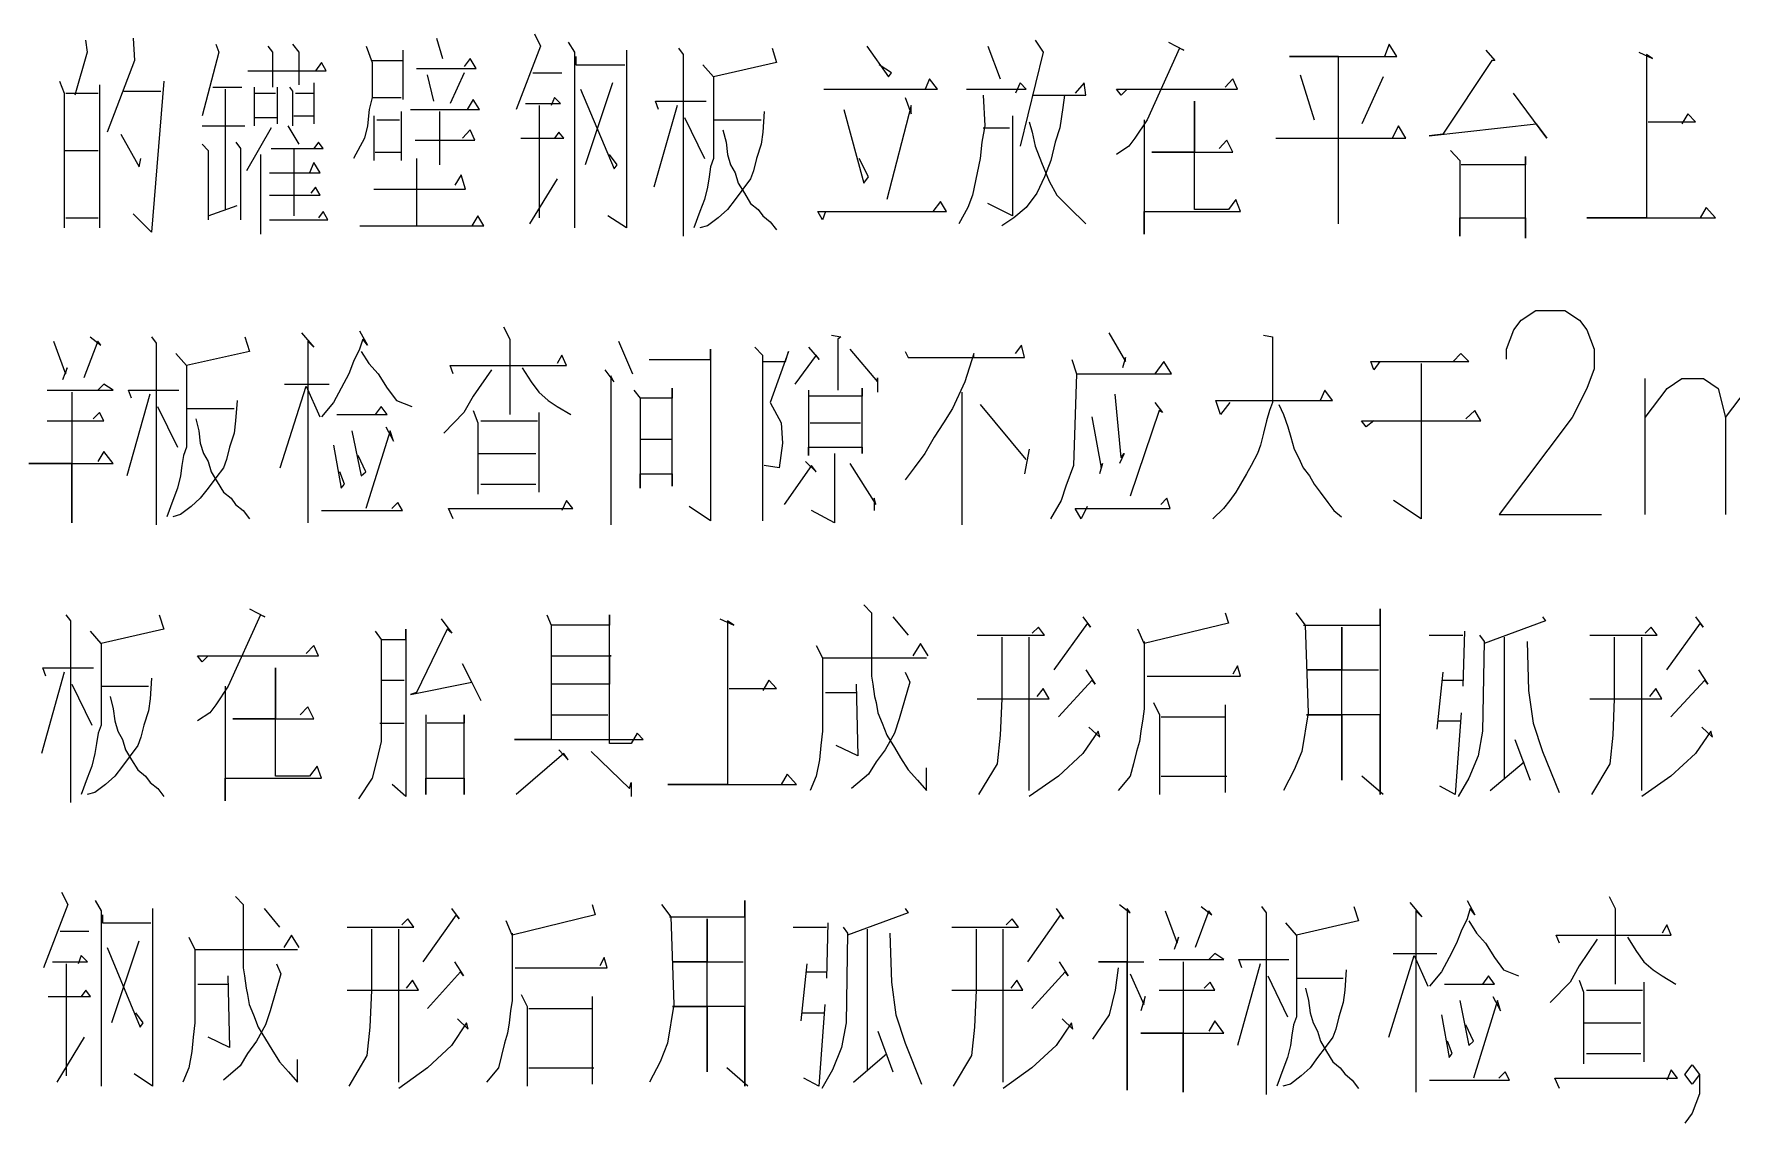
# Model space of a CAD drawing. Header units: millimetres. Extents: x 0 to 829, y 0 to 570.
# Drawn here: x 609.58 to 641.48, y 234.87 to 255.35 of the extents above; entities that cross this region are included whole.
import ezdxf

# ---------------------------------------------------------------- set-up
doc = ezdxf.new("R2010")
doc.units = ezdxf.units.MM

msp = doc.modelspace()

# ---------------------------------------------------------------- linework, layer by layer
at = {"color": 0, "lineweight": 0}
for points in [[(610.556028, 255.234722), (610.58425, 255.005417), (610.354944, 254.197556)], [(611.448556, 255.273528), (611.476778, 254.850194), (610.958194, 253.506111)], [(617.149444, 255.273528), (617.265861, 254.889)], [(618.994472, 255.351139), (619.107361, 255.118306), (618.64875, 253.929444)], [(628.406583, 255.234722), (628.551222, 255.005417), (628.120833, 253.238)], [(613.004306, 255.157111), (613.06075, 255.005417), (612.74325, 253.813028)], [(613.9815, 255.118306), (614.069694, 255.005417), (614.069694, 254.352778)], [(614.443639, 255.157111), (614.560056, 255.005417), (614.560056, 254.391583)], [(615.826528, 255.118306), (615.939417, 254.811389), (615.939417, 254.15875), (615.882972, 253.929444), (615.85475, 253.622528), (615.798306, 253.393222), (615.593694, 253.008694)], [(616.517972, 255.044222), (616.517972, 254.119944)], [(616.7755, 254.6985), (617.897333, 254.6985), (617.784444, 254.889), (617.668028, 254.737306)], [(619.625944, 255.195917), (619.742361, 255.005417), (619.742361, 251.703417)], [(619.770583, 254.927806), (619.770583, 254.772583), (620.691333, 254.772583)], [(620.719556, 255.044222), (620.719556, 251.703417), (620.373833, 251.932722)], [(621.700278, 255.083028), (621.784944, 254.966611), (621.784944, 251.548194)], [(623.457111, 255.083028), (623.541778, 254.811389), (622.359972, 254.543278), (622.158889, 254.772583)], [(625.242167, 255.118306), (625.644333, 254.543278), (625.700778, 254.620889), (625.471472, 254.772583)], [(627.514056, 255.118306), (627.746889, 254.504472)], [(630.911306, 255.195917), (631.200583, 255.044222), (631.115917, 255.083028), (630.509139, 253.738944), (630.279833, 253.393222), (630.163417, 253.238), (629.934111, 253.086306)], [(634.107472, 251.781028), (634.107472, 254.927806), (633.186722, 254.927806), (635.201083, 254.927806), (635.059972, 255.157111), (634.971778, 254.927806)], [(636.87325, 255.044222), (637.046111, 254.850194), (636.986139, 254.850194), (636.065389, 253.467306), (635.807861, 253.432028), (637.822222, 253.661333), (638.023306, 253.393222), (637.391833, 254.236361)], [(639.751917, 255.005417), (640.009444, 254.889), (639.896556, 254.966611), (639.896556, 251.893917), (638.771194, 251.893917), (641.19125, 251.893917), (641.018389, 252.087944), (640.901972, 251.893917)], [(613.607556, 254.659694), (615.078639, 254.659694), (614.990444, 254.811389), (614.874028, 254.659694)], [(615.939417, 254.850194), (616.517972, 254.850194)], [(616.976583, 254.582083), (617.093, 254.084667)], [(617.668028, 254.620889), (617.4105, 254.045861)], [(618.962722, 254.620889), (619.509528, 254.620889)], [(633.387806, 254.582083), (633.648861, 253.738944)], [(610.065667, 254.465667), (610.153861, 254.236361), (610.153861, 251.703417)], [(610.817083, 254.391583), (610.817083, 251.703417)], [(611.275694, 254.275167), (611.967139, 254.275167)], [(612.023583, 254.465667), (611.794278, 251.625806), (611.448556, 251.971528)], [(612.947861, 254.352778), (613.494667, 254.352778)], [(613.177167, 254.313972), (613.177167, 252.049139)], [(613.723972, 254.352778), (613.723972, 253.622528)], [(614.154361, 254.352778), (614.154361, 253.661333)], [(614.387194, 254.352778), (614.443639, 254.275167), (614.443639, 253.622528)], [(614.845806, 254.430389), (614.845806, 253.661333)], [(619.85525, 254.313972), (620.49025, 252.814667), (620.546694, 252.892278), (620.402056, 253.086306)], [(620.462028, 254.430389), (619.943444, 252.892278)], [(622.359972, 254.543278), (622.359972, 253.008694), (622.303528, 252.853472), (622.275306, 252.662972), (622.247083, 252.472472), (622.187111, 252.239639), (622.102444, 252.010333), (621.986028, 251.703417)], [(624.434306, 254.313972), (626.565083, 254.313972), (626.420444, 254.504472), (626.335778, 254.313972)], [(627.111889, 254.313972), (628.233722, 254.313972), (628.120833, 254.430389), (628.032639, 254.236361)], [(628.350139, 254.197556), (629.359083, 254.197556), (629.327333, 254.430389), (629.158, 254.236361)], [(630.135194, 254.313972), (630.018778, 254.197556), (629.934111, 254.313972), (632.209528, 254.313972), (632.121333, 254.504472), (631.976694, 254.352778)], [(634.943556, 254.543278), (634.541389, 253.661333)], [(610.182083, 254.236361), (610.788861, 254.236361)], [(613.723972, 254.236361), (614.126139, 254.236361)], [(614.500083, 254.236361), (614.845806, 254.236361)], [(615.939417, 254.15875), (616.486222, 254.15875)], [(616.659083, 253.929444), (617.957306, 253.929444), (617.840889, 254.119944), (617.724472, 253.929444)], [(618.821611, 254.045861), (619.481306, 254.045861), (619.368417, 254.15875), (619.308444, 254.007056)], [(619.079139, 254.007056), (619.079139, 251.893917)], [(621.672056, 254.007056), (621.238139, 252.472472)], [(621.326333, 253.929444), (621.266361, 254.084667), (622.218861, 254.084667)], [(624.80825, 253.929444), (625.182194, 252.546556), (625.270389, 252.662972), (625.097528, 253.008694)], [(625.961833, 254.15875), (626.074722, 253.851833), (626.074722, 254.007056), (625.616111, 252.239639)], [(627.429389, 254.197556), (627.457611, 253.622528), (627.401167, 253.315611), (627.372944, 253.008694), (627.312972, 252.740583), (627.228306, 252.31725), (627.140111, 252.087944), (626.96725, 251.781028)], [(628.953389, 254.197556), (628.925167, 253.96825), (628.868722, 253.583722), (628.780528, 253.315611), (628.695861, 252.969889), (628.579444, 252.662972), (628.434806, 252.356056), (628.233722, 252.087944), (628.004417, 251.893917), (627.775111, 251.742222)], [(630.452694, 253.738944), (630.452694, 251.587), (630.452694, 252.010333), (632.265972, 252.010333), (632.177778, 252.239639), (632.036667, 252.049139), (631.401667, 252.049139), (631.401667, 254.084667), (631.401667, 253.125111), (630.597333, 253.125111), (632.121333, 253.125111), (632.008444, 253.354417), (631.863806, 253.199194)], [(612.74325, 253.622528), (613.551111, 253.622528)], [(613.723972, 253.77775), (614.154361, 253.77775)], [(614.358972, 253.622528), (614.560056, 253.276806)], [(614.471861, 253.813028), (614.845806, 253.813028)], [(615.971167, 253.813028), (615.971167, 252.969889)], [(616.027611, 253.738944), (616.458, 253.738944)], [(616.486222, 253.890639), (616.486222, 252.969889)], [(617.209417, 253.890639), (617.209417, 252.892278)], [(621.813167, 253.77775), (622.187111, 253.008694)], [(623.312472, 253.890639), (623.28425, 253.506111), (623.2525, 253.276806), (623.167833, 253.008694), (623.111389, 252.779389), (623.051417, 252.624167), (622.906778, 252.433667), (622.765667, 252.239639), (622.621028, 252.049139), (622.448167, 251.893917), (622.247083, 251.742222), (622.102444, 251.703417)], [(622.359972, 253.738944), (623.2525, 253.738944)], [(627.976194, 253.813028), (627.976194, 251.932722), (627.514056, 252.162028)], [(628.293694, 253.700139), (628.350139, 253.506111), (628.406583, 253.238), (628.523, 252.931083), (628.667639, 252.585361), (628.812278, 252.31725), (629.041583, 252.087944), (629.359083, 251.781028)], [(632.929194, 253.393222), (635.373944, 253.393222), (635.232833, 253.622528), (635.116417, 253.393222)], [(639.924778, 253.700139), (640.817306, 253.700139), (640.672667, 253.851833), (640.55625, 253.661333)], [(611.21925, 253.467306), (611.564972, 252.853472), (611.593194, 253.008694)], [(613.37825, 253.315611), (613.466444, 253.199194), (613.466444, 251.855111)], [(614.041472, 253.583722), (613.579333, 252.779389)], [(614.041472, 253.199194), (615.018667, 253.199194), (614.934, 253.315611), (614.845806, 253.199194)], [(616.747278, 253.354417), (617.869111, 253.354417), (617.784444, 253.544917), (617.639806, 253.393222)], [(618.733417, 253.393222), (619.541278, 253.393222), (619.453083, 253.506111), (619.368417, 253.393222)], [(622.532833, 253.544917), (622.592806, 253.315611), (622.621028, 253.086306), (622.677472, 252.892278), (622.765667, 252.740583), (622.822111, 252.546556), (622.938528, 252.356056), (623.051417, 252.162028), (623.196056, 252.049139), (623.28425, 251.932722), (623.425361, 251.819833), (623.541778, 251.664611)], [(627.429389, 253.583722), (627.91975, 253.583722)], [(610.153861, 253.160389), (610.788861, 253.160389)], [(612.74325, 253.276806), (612.859667, 253.160389), (612.859667, 251.855111)], [(613.840389, 253.086306), (613.840389, 251.587)], [(614.471861, 253.199194), (614.471861, 251.932722)], [(615.999389, 253.125111), (616.486222, 253.125111)], [(616.7755, 253.008694), (616.7755, 251.742222)], [(636.210028, 253.160389), (636.382889, 252.969889), (636.382889, 251.548194), (636.382889, 251.893917), (637.621139, 251.893917), (637.621139, 251.509389), (637.621139, 253.0475), (637.621139, 252.892278), (636.411111, 252.892278)], [(614.01325, 252.740583), (614.962222, 252.740583), (614.845806, 252.931083), (614.761139, 252.740583)], [(615.971167, 252.433667), (617.69625, 252.433667), (617.611583, 252.701778), (617.495167, 252.50775)], [(614.01325, 252.31725), (614.962222, 252.31725), (614.874028, 252.472472), (614.789361, 252.356056)], [(618.906278, 251.781028), (619.424861, 252.624167)], [(612.859667, 251.932722), (613.406472, 252.12675)], [(614.01325, 251.855111), (615.106861, 251.855111), (615.018667, 252.010333), (614.934, 251.893917)], [(624.462528, 252.010333), (624.406083, 251.855111), (624.317889, 252.010333), (626.737944, 252.010333), (626.621528, 252.200833), (626.480417, 252.010333)], [(610.182083, 251.893917), (610.788861, 251.893917)], [(615.710111, 251.742222), (618.041972, 251.742222), (617.929083, 251.932722), (617.812667, 251.742222)], [(637.264833, 249.2375), (637.264833, 249.420944), (637.402417, 249.784306), (637.54, 249.96775), (637.815167, 250.151194), (638.361972, 250.151194), (638.637139, 249.96775), (638.774722, 249.784306), (638.912306, 249.420944), (638.912306, 249.054056), (638.774722, 248.687167), (638.499556, 248.140361), (637.12725, 246.312972), (639.046361, 246.312972)], [(618.412389, 249.844278), (618.528806, 249.614972), (618.528806, 248.193278)], [(609.94925, 249.576167), (610.178556, 248.962333), (610.206778, 249.075222), (610.122111, 248.845917)], [(610.640694, 249.653778), (610.841778, 249.498556), (610.785333, 249.576167), (610.524278, 248.884722)], [(611.79075, 249.653778), (611.878944, 249.537361), (611.878944, 246.118944)], [(613.547583, 249.653778), (613.635778, 249.382139), (612.453972, 249.114028), (612.252889, 249.343333)], [(614.612972, 249.727861), (614.842278, 249.45975), (614.729389, 249.576167), (614.729389, 246.15775)], [(615.706583, 249.766667), (615.851222, 249.498556), (615.763028, 249.614972), (615.706583, 249.420944), (615.593694, 249.191639), (615.5055, 248.962333), (615.360861, 248.690694), (615.216222, 248.422583), (614.986917, 248.154472)], [(620.571389, 249.576167), (620.832444, 248.962333)], [(623.136083, 249.45975), (623.280722, 249.308056), (623.280722, 246.196556)], [(624.1415, 249.45975), (624.346111, 249.230444), (624.286139, 249.308056), (623.883972, 248.768306)], [(624.575417, 249.689056), (624.748278, 249.653778), (624.691833, 249.614972), (624.691833, 248.655417)], [(625.958306, 249.382139), (626.01475, 249.26925), (628.201972, 249.26925), (628.145528, 249.498556), (628.029111, 249.343333)], [(629.785944, 249.727861), (630.103444, 249.191639), (630.103444, 249.26925), (630.047, 249.075222)], [(632.692833, 249.689056), (632.865694, 249.653778), (632.865694, 248.422583), (632.80925, 248.270889), (632.752806, 248.076861), (632.692833, 247.847556), (632.636389, 247.61825), (632.579944, 247.463028), (632.463528, 247.233722), (632.378861, 247.0785), (632.262444, 246.888), (632.177778, 246.732778), (632.061361, 246.581083), (631.944944, 246.425861), (631.743861, 246.235361)], [(615.734806, 249.382139), (615.879444, 249.152833), (616.052306, 248.962333), (616.225167, 248.690694), (616.398028, 248.461389), (616.687306, 248.3485)], [(617.463417, 248.962333), (617.406972, 249.114028), (619.594194, 249.114028), (619.506, 249.308056), (619.421333, 249.152833)], [(621.149944, 249.230444), (622.3, 249.230444), (622.3, 249.420944), (622.3, 246.196556), (621.897833, 246.464667)], [(623.280722, 249.191639), (623.711111, 249.191639), (623.767556, 249.382139), (623.421833, 248.422583), (623.626444, 248.038056), (623.654667, 247.657056), (623.594694, 247.194917), (623.308944, 247.233722)], [(624.921139, 249.420944), (625.439722, 248.807111), (625.439722, 248.884722), (625.439722, 248.616611)], [(627.253, 249.26925), (627.253, 249.343333), (627.080139, 248.807111), (626.850833, 248.309694), (626.677972, 248.038056), (626.505111, 247.769944), (626.33225, 247.463028), (626.131167, 247.194917), (625.958306, 246.965611)], [(629.0945, 249.230444), (629.182694, 248.962333), (629.122722, 247.233722), (628.981611, 246.849194), (628.893417, 246.581083), (628.692333, 246.235361)], [(629.182694, 248.962333), (630.96775, 248.962333), (630.823111, 249.191639), (630.65025, 248.962333)], [(634.883583, 249.191639), (634.767167, 249.036417), (634.710722, 249.191639), (636.552222, 249.191639), (636.407583, 249.343333), (636.262944, 249.191639)], [(635.659694, 249.152833), (635.659694, 246.235361), (635.141111, 246.581083)], [(612.453972, 249.114028), (612.453972, 247.579444), (612.397528, 247.424222), (612.365778, 247.233722), (612.337556, 247.043222), (612.281111, 246.810389), (612.192917, 246.581083), (612.080028, 246.274167)], [(618.183083, 249.036417), (617.837361, 248.539), (617.6645, 248.232083), (617.290556, 247.847556)], [(618.758111, 249.075222), (618.930972, 248.807111), (619.075611, 248.616611), (619.248472, 248.461389), (619.421333, 248.3485), (619.678861, 248.193278)], [(620.313861, 249.036417), (620.486722, 248.807111), (620.430278, 248.923528), (620.430278, 246.118944)], [(639.871861, 246.312972), (639.871861, 248.870611)], [(639.871861, 248.140361), (640.281083, 248.687167), (640.55625, 248.870611), (640.969, 248.870611), (641.240639, 248.687167), (641.378222, 248.140361), (641.378222, 246.312972)], [(641.378222, 248.140361), (641.790972, 248.687167), (642.062611, 248.870611), (642.475361, 248.870611), (642.750528, 248.687167), (642.888111, 248.140361), (642.888111, 246.312972)], [(610.294972, 248.616611), (610.294972, 246.15775), (610.294972, 247.272528), (609.487111, 247.272528), (611.071083, 247.272528), (610.898222, 247.501833), (610.785333, 247.311333)], [(609.832833, 248.655417), (611.071083, 248.655417), (610.898222, 248.768306), (610.785333, 248.655417)], [(611.762528, 248.577806), (611.332139, 247.043222)], [(611.416806, 248.500194), (611.360361, 248.655417), (612.309333, 248.655417)], [(614.210806, 247.194917), (614.701167, 248.7295), (614.958694, 248.154472)], [(614.295472, 248.768306), (615.131556, 248.768306)], [(620.860667, 248.655417), (620.977083, 248.500194), (620.977083, 246.810389), (620.977083, 247.0785), (621.580333, 247.0785), (621.580333, 246.849194), (621.580333, 248.690694), (621.580333, 248.500194), (620.977083, 248.500194), (620.977083, 247.731139), (621.580333, 247.731139)], [(624.1415, 248.655417), (624.1415, 247.424222), (624.1415, 247.579444), (625.150444, 247.579444), (625.150444, 247.463028), (625.150444, 248.690694), (625.150444, 248.539), (624.1415, 248.539)], [(627.023694, 248.616611), (627.023694, 246.118944)], [(629.902361, 248.577806), (630.01525, 247.385417), (630.075222, 247.463028), (629.987028, 247.272528)], [(632.061361, 248.422583), (631.8885, 248.193278), (631.800306, 248.461389), (633.991056, 248.461389), (633.846417, 248.655417), (633.758222, 248.461389)], [(609.832833, 248.076861), (610.898222, 248.076861), (610.813556, 248.232083), (610.697139, 248.115667)], [(611.907167, 248.3485), (612.281111, 247.579444)], [(613.402944, 248.461389), (613.374722, 248.076861), (613.3465, 247.847556), (613.258306, 247.579444), (613.201861, 247.350139), (613.145417, 247.194917), (613.000778, 247.004417), (612.856139, 246.810389), (612.7115, 246.619889), (612.538639, 246.464667), (612.337556, 246.312972), (612.192917, 246.274167)], [(612.453972, 248.309694), (613.3465, 248.309694)], [(615.276194, 248.193278), (616.225167, 248.193278), (616.10875, 248.3485), (615.995861, 248.193278)], [(617.837361, 248.270889), (617.925556, 248.038056), (617.925556, 246.6975)], [(619.075611, 248.232083), (619.075611, 246.732778)], [(627.369417, 248.383778), (628.230194, 247.350139)], [(630.65025, 248.422583), (630.794889, 248.232083), (630.734917, 248.270889), (630.188111, 246.658694)], [(632.982111, 248.383778), (633.070306, 248.193278), (633.154972, 247.963972), (633.211417, 247.769944), (633.271389, 247.540639), (633.356056, 247.385417), (633.44425, 247.194917), (633.557139, 247.043222), (633.645333, 246.888), (633.758222, 246.732778), (633.902861, 246.542278), (634.019278, 246.390583), (634.163917, 246.274167)], [(634.767167, 248.076861), (634.622528, 247.963972), (634.537861, 248.076861), (636.781528, 248.076861), (636.668639, 248.270889), (636.495778, 248.115667)], [(612.626833, 248.115667), (612.683278, 247.886361), (612.7115, 247.657056), (612.771472, 247.463028), (612.856139, 247.311333), (612.916111, 247.117306), (613.029, 246.926806), (613.145417, 246.732778), (613.290056, 246.619889), (613.374722, 246.503472), (613.519361, 246.390583), (613.635778, 246.235361)], [(615.561944, 247.886361), (615.734806, 247.043222), (615.823, 247.117306), (615.678361, 247.424222)], [(616.196944, 247.963972), (616.341583, 247.695861), (616.281611, 247.886361), (615.823, 246.425861)], [(617.982, 248.076861), (619.047389, 248.076861)], [(624.17325, 248.038056), (625.122222, 248.038056)], [(629.468444, 248.154472), (629.641306, 247.194917), (629.669528, 247.272528), (629.613083, 247.0785)], [(615.216222, 247.61825), (615.360861, 246.810389), (615.420833, 246.888), (615.332639, 247.117306)], [(617.925556, 247.463028), (619.019167, 247.463028)], [(624.085056, 247.311333), (624.286139, 247.117306), (624.201472, 247.233722), (623.682889, 246.503472)], [(624.631861, 247.463028), (624.631861, 246.15775), (624.201472, 246.390583)], [(624.921139, 247.272528), (625.4115, 246.503472), (625.37975, 246.619889), (625.37975, 246.390583)], [(628.290167, 247.540639), (628.201972, 247.0785)], [(617.982, 246.888), (619.019167, 246.888)], [(629.383778, 246.464667), (629.267361, 246.235361), (629.154472, 246.425861), (630.939528, 246.425861), (630.879556, 246.619889), (630.766667, 246.503472)], [(614.986917, 246.390583), (616.514444, 246.390583), (616.42625, 246.542278), (616.313361, 246.425861)], [(617.463417, 246.235361), (617.37875, 246.425861), (619.710611, 246.425861), (619.594194, 246.581083), (619.506, 246.390583)], [(610.182083, 244.429139), (610.270278, 244.312722), (610.270278, 240.897833)], [(611.938917, 244.429139), (612.023583, 244.1575), (610.845306, 243.889389), (610.644222, 244.122222)], [(613.635778, 244.542028), (613.925056, 244.390333), (613.840389, 244.429139), (613.233611, 243.085056), (613.004306, 242.739333), (612.887889, 242.584111), (612.658583, 242.432417)], [(619.223778, 244.429139), (619.308444, 244.235111), (619.308444, 242.086694), (618.617, 242.086694), (621.037056, 242.086694), (620.920639, 242.203111), (620.80775, 242.009083), (620.402056, 242.009083), (620.402056, 244.429139), (620.402056, 244.235111), (619.308444, 244.235111), (619.308444, 243.660083), (620.402056, 243.660083), (620.433806, 243.660083), (620.402056, 243.660083), (620.402056, 243.123861), (619.308444, 243.123861), (619.308444, 243.085056), (619.308444, 242.545306), (620.373833, 242.545306)], [(625.182194, 244.619639), (625.326833, 244.467944), (625.326833, 243.275556), (625.355056, 243.123861), (625.383278, 242.891028), (625.415028, 242.778139), (625.44325, 242.584111), (625.527917, 242.393611), (625.616111, 242.164306), (625.757222, 241.931472), (625.873639, 241.740972), (626.018278, 241.511667), (626.191139, 241.317639), (626.364, 241.127139), (626.364, 241.550472)], [(625.729, 244.390333), (626.018278, 244.044611)], [(629.299111, 244.390333), (629.44375, 244.196306), (629.387306, 244.273917), (628.752306, 243.391972)], [(631.976694, 244.467944), (632.036667, 244.273917), (630.452694, 243.889389), (630.336278, 244.1575)], [(633.303139, 244.467944), (633.476, 244.235111), (633.532444, 242.584111), (633.416028, 241.857389), (633.274917, 241.511667), (633.070306, 241.127139)], [(633.447778, 244.235111), (634.887111, 244.235111), (634.887111, 244.542028), (634.887111, 241.049528), (634.887111, 242.545306), (633.504222, 242.545306), (634.167444, 242.545306), (634.167444, 241.317639), (634.167444, 244.196306), (634.167444, 243.391972), (633.504222, 243.391972), (634.855361, 243.391972)], [(637.938639, 244.390333), (637.995083, 244.312722), (636.845028, 243.889389)], [(640.817306, 244.390333), (640.961944, 244.196306), (640.901972, 244.273917), (640.2705, 243.391972)], [(615.999389, 244.122222), (616.112278, 243.967), (616.112278, 242.047889), (616.027611, 241.702167), (615.939417, 241.356444), (615.681889, 240.971917)], [(616.112278, 243.967), (616.574417, 243.967), (616.574417, 244.1575), (616.574417, 241.010722), (616.316889, 241.240028)], [(617.237639, 244.351528), (617.438722, 244.083417), (617.350528, 244.1575), (616.7755, 242.968639), (616.659083, 242.929833), (617.812667, 243.162667), (617.639806, 243.504861), (617.985528, 242.816944)], [(622.476389, 244.351528), (622.737444, 244.235111), (622.621028, 244.312722), (622.621028, 241.240028), (621.499194, 241.240028), (623.915722, 241.240028), (623.742861, 241.434056), (623.629972, 241.240028)], [(627.312972, 244.044611), (628.579444, 244.044611), (628.466556, 244.196306), (628.350139, 244.083417)], [(635.807861, 244.044611), (636.439333, 244.044611)], [(636.756833, 244.044611), (636.845028, 243.928194), (636.813278, 242.238389), (636.728611, 241.779778), (636.55575, 241.356444), (636.354667, 241.010722)], [(636.471083, 244.122222), (636.439333, 243.085056)], [(638.831167, 244.044611), (640.097639, 244.044611), (639.981222, 244.196306), (639.868333, 244.083417)], [(610.845306, 243.889389), (610.845306, 242.354806), (610.788861, 242.203111), (610.757111, 242.009083), (610.728889, 241.818583), (610.672444, 241.58575), (610.58425, 241.356444), (610.471361, 241.049528)], [(612.859667, 243.660083), (612.74325, 243.543667), (612.658583, 243.660083), (614.934, 243.660083), (614.845806, 243.850583), (614.701167, 243.698889)], [(624.289667, 243.850583), (624.406083, 243.621278), (626.364, 243.621278)], [(626.392222, 243.660083), (626.247583, 243.889389), (626.102944, 243.660083)], [(627.775111, 244.005806), (627.775111, 242.852222), (627.746889, 242.164306), (627.686917, 241.624556), (627.341194, 241.049528)], [(628.293694, 241.127139), (628.293694, 244.005806)], [(630.452694, 243.928194), (630.452694, 242.661722), (630.424472, 242.471222), (630.392722, 242.238389), (630.3645, 242.047889), (630.308056, 241.857389), (630.251611, 241.624556), (630.191639, 241.39525), (629.962333, 241.127139)], [(637.218972, 244.005806), (637.218972, 241.356444)], [(637.649361, 243.928194), (637.677583, 243.007444), (637.765778, 242.393611), (637.938639, 241.857389), (638.256139, 241.088333)], [(639.289778, 244.005806), (639.289778, 242.852222), (639.261556, 242.164306), (639.205111, 241.624556), (638.859389, 241.049528)], [(639.808361, 241.127139), (639.808361, 244.005806)], [(609.808139, 243.275556), (609.751694, 243.430778), (610.700667, 243.430778)], [(613.177167, 243.085056), (613.177167, 240.933111), (613.177167, 241.356444), (614.990444, 241.356444), (614.905778, 241.58575), (614.761139, 241.39525), (614.126139, 241.39525), (614.126139, 243.430778), (614.126139, 242.471222), (613.321806, 242.471222), (614.845806, 242.471222), (614.732917, 242.700528), (614.588278, 242.545306)], [(624.406083, 243.621278), (624.406083, 242.622917), (624.406083, 242.471222), (624.406083, 242.238389), (624.377861, 241.970278), (624.349639, 241.702167), (624.289667, 241.39525), (624.176778, 241.127139)], [(630.509139, 243.275556), (632.265972, 243.275556), (632.209528, 243.469583), (632.121333, 243.314361)], [(610.153861, 243.353167), (609.723472, 241.818583)], [(610.2985, 243.123861), (610.672444, 242.354806)], [(611.794278, 243.23675), (611.766056, 242.852222), (611.737833, 242.622917), (611.649639, 242.354806), (611.593194, 242.1255), (611.53675, 241.970278), (611.392111, 241.779778), (611.247472, 241.58575), (611.102833, 241.39525), (610.929972, 241.240028), (610.728889, 241.088333), (610.58425, 241.049528)], [(610.845306, 243.085056), (611.737833, 243.085056)], [(616.112278, 243.197944), (616.546194, 243.197944)], [(622.64925, 243.04625), (623.541778, 243.04625), (623.397139, 243.197944), (623.28425, 243.007444)], [(625.037556, 243.123861), (625.069306, 241.779778), (624.663611, 241.970278)], [(625.961833, 243.353167), (626.0465, 243.162667), (625.845417, 242.471222), (625.757222, 242.203111), (625.584361, 241.892667), (625.415028, 241.663361), (625.270389, 241.434056), (624.952889, 241.165944)], [(629.359083, 243.391972), (629.531944, 243.123861), (629.471972, 243.197944), (628.8405, 242.510028)], [(636.065389, 243.353167), (635.9525, 242.277194)], [(636.065389, 243.197944), (636.439333, 243.197944)], [(640.87375, 243.391972), (641.046611, 243.123861), (640.990167, 243.197944), (640.355167, 242.510028)], [(611.018167, 242.891028), (611.074611, 242.661722), (611.102833, 242.432417), (611.162806, 242.238389), (611.247472, 242.086694), (611.303917, 241.892667), (611.420333, 241.702167), (611.53675, 241.511667), (611.681389, 241.39525), (611.766056, 241.278833), (611.910694, 241.165944), (612.023583, 241.010722)], [(624.462528, 242.968639), (625.037556, 242.968639)], [(627.312972, 242.852222), (628.667639, 242.852222), (628.551222, 243.04625), (628.434806, 242.891028)], [(630.625556, 242.778139), (630.738444, 242.545306), (630.738444, 241.049528)], [(638.831167, 242.852222), (640.182306, 242.852222), (640.069417, 243.04625), (639.953, 242.891028)], [(616.948361, 242.545306), (616.948361, 241.049528), (616.948361, 241.356444), (617.668028, 241.356444), (617.668028, 241.049528), (617.668028, 242.545306), (617.668028, 242.393611), (616.976583, 242.393611)], [(630.770194, 242.510028), (631.976694, 242.510028)], [(631.976694, 242.739333), (631.976694, 241.088333)], [(636.411111, 242.584111), (636.298222, 241.049528), (636.008944, 241.20475)], [(616.084056, 242.393611), (616.546194, 242.393611)], [(629.415528, 242.316), (629.616611, 242.1255), (629.588389, 242.238389), (629.299111, 241.818583), (628.8405, 241.39525), (628.293694, 241.010722)], [(635.980722, 242.432417), (636.411111, 242.432417)], [(640.933722, 242.316), (641.134806, 242.1255), (641.106583, 242.238389), (640.817306, 241.818583), (640.355167, 241.39525), (639.808361, 241.010722)], [(619.453083, 241.892667), (619.625944, 241.702167), (619.541278, 241.818583), (618.64875, 241.049528)], [(620.056333, 241.857389), (620.779528, 241.165944), (620.80775, 241.278833), (620.80775, 241.010722)], [(637.420056, 242.086694), (637.705806, 241.317639)], [(636.957917, 241.127139), (637.592917, 241.663361)], [(630.770194, 241.39525), (632.008444, 241.39525)], [(634.943556, 241.049528), (634.541389, 241.39525)], [(610.104472, 239.211556), (610.220889, 238.98225), (609.765806, 237.793389)], [(610.732417, 239.059861), (610.845306, 238.865833), (610.845306, 235.563833)], [(613.371194, 239.133944), (613.515833, 238.98225), (613.515833, 237.793389), (613.544056, 237.638167), (613.572278, 237.408861), (613.6005, 237.292444), (613.628722, 237.101944), (613.713389, 236.907917), (613.798056, 236.678611), (613.939167, 236.449306), (614.055583, 236.255278), (614.196694, 236.025972), (614.366028, 235.835472), (614.538889, 235.641444), (614.538889, 236.064778)], [(620.0775, 238.98225), (620.133944, 238.788222), (618.571139, 238.407222), (618.45825, 238.675333)], [(621.382778, 238.98225), (621.555639, 238.752944), (621.612083, 237.101944), (621.495667, 236.371694), (621.354556, 236.025972), (621.157, 235.641444)], [(621.527417, 238.752944), (622.945583, 238.752944), (622.945583, 239.059861), (622.945583, 235.563833), (622.945583, 237.063139), (621.583861, 237.063139), (622.2365, 237.063139), (622.2365, 235.835472), (622.2365, 238.714139), (622.2365, 237.906278), (621.583861, 237.906278), (622.917361, 237.906278)], [(629.990556, 238.98225), (630.191639, 238.827028), (630.131667, 238.904639), (630.131667, 235.48975), (630.131667, 237.906278), (629.591917, 237.906278), (630.445639, 237.906278)], [(631.525139, 238.943444), (631.722694, 238.788222), (631.66625, 238.865833), (631.41225, 238.174389)], [(632.661083, 238.943444), (632.74575, 238.827028), (632.74575, 235.412139)], [(634.393222, 238.943444), (634.481417, 238.675333), (633.313722, 238.407222), (633.116167, 238.636528)], [(635.4445, 239.021056), (635.673806, 238.752944), (635.560917, 238.865833), (635.560917, 235.450944)], [(636.524, 239.059861), (636.668639, 238.788222), (636.580444, 238.904639), (636.524, 238.714139), (636.411111, 238.481306), (636.326444, 238.252), (636.185333, 237.983889), (636.040694, 237.715778), (635.814917, 237.447667)], [(639.194528, 239.133944), (639.307417, 238.904639), (639.307417, 237.482944)], [(610.873528, 238.788222), (610.873528, 238.636528), (611.780167, 238.636528)], [(611.811917, 238.904639), (611.811917, 235.563833), (611.469722, 235.796667)], [(613.910944, 238.904639), (614.196694, 238.558917)], [(615.47375, 238.558917), (616.726111, 238.558917), (616.609694, 238.714139), (616.496806, 238.597722)], [(617.435194, 238.904639), (617.576306, 238.714139), (617.519861, 238.788222), (616.895444, 237.906278)], [(624.508389, 238.636528), (624.480167, 237.599361)], [(625.958306, 238.904639), (626.01475, 238.827028), (624.878806, 238.407222)], [(626.836722, 238.558917), (628.089083, 238.558917), (627.972667, 238.714139), (627.859778, 238.597722)], [(628.798167, 238.904639), (628.939278, 238.714139), (628.882833, 238.788222), (628.258417, 237.906278)], [(630.844278, 238.865833), (631.070056, 238.252), (631.098278, 238.368417), (631.013611, 238.135583)], [(636.552222, 238.675333), (636.696861, 238.446028), (636.866194, 238.252), (637.035528, 237.983889), (637.208389, 237.754583), (637.490611, 237.638167)], [(610.07625, 238.481306), (610.616, 238.481306)], [(612.492778, 238.368417), (612.605667, 238.135583), (614.538889, 238.135583)], [(614.567111, 238.174389), (614.422472, 238.407222), (614.281361, 238.174389)], [(615.928833, 238.520111), (615.928833, 237.370056), (615.900611, 236.678611), (615.844167, 236.142389), (615.501972, 235.563833)], [(616.440361, 235.641444), (616.440361, 238.520111)], [(618.571139, 238.446028), (618.571139, 237.176028), (618.542917, 236.985528), (618.514694, 236.756222), (618.486472, 236.562194), (618.430028, 236.371694), (618.373583, 236.142389), (618.317139, 235.909556), (618.087833, 235.641444)], [(623.85575, 238.558917), (624.480167, 238.558917)], [(624.794139, 238.558917), (624.878806, 238.446028), (624.850583, 236.756222), (624.765917, 236.294083), (624.593056, 235.87075), (624.3955, 235.525028)], [(625.245694, 238.520111), (625.245694, 235.87075)], [(625.672556, 238.446028), (625.700778, 237.52175), (625.785444, 236.907917), (625.958306, 236.371694), (626.26875, 235.602639)], [(627.291806, 238.520111), (627.291806, 237.370056), (627.263583, 236.678611), (627.207139, 236.142389), (626.864944, 235.563833)], [(627.803333, 235.641444), (627.803333, 238.520111)], [(633.313722, 238.407222), (633.313722, 236.869111), (633.257278, 236.717417), (633.229056, 236.523389), (633.200833, 236.332889), (633.144389, 236.103583), (633.059722, 235.87075), (632.946833, 235.563833)], [(638.96875, 238.329611), (638.626556, 237.828667), (638.457222, 237.52175), (638.086806, 237.14075)], [(638.259667, 238.252), (638.199694, 238.407222), (640.358694, 238.407222), (640.274028, 238.597722), (640.189361, 238.446028)], [(639.536722, 238.368417), (639.706056, 238.100306), (639.847167, 237.906278), (640.020028, 237.754583), (640.189361, 237.638167), (640.446889, 237.482944)], [(609.935139, 237.906278), (610.587778, 237.906278), (610.474889, 238.022694), (610.418444, 237.867472)], [(610.958194, 238.174389), (611.582611, 236.678611), (611.639056, 236.756222), (611.497944, 236.946722)], [(611.554389, 238.290806), (611.042861, 236.756222)], [(612.605667, 238.135583), (612.605667, 237.14075), (612.605667, 236.985528), (612.605667, 236.756222), (612.577444, 236.488111), (612.549222, 236.216472), (612.492778, 235.909556), (612.379889, 235.641444)], [(618.627583, 237.793389), (620.359722, 237.793389), (620.303278, 237.983889), (620.218611, 237.828667)], [(630.731389, 237.945083), (631.952, 237.945083), (631.782667, 238.0615), (631.66625, 237.945083)], [(635.049389, 236.488111), (635.529167, 238.022694), (635.786694, 237.447667)], [(635.134056, 238.0615), (635.956028, 238.0615)], [(610.192667, 237.867472), (610.192667, 235.757861)], [(614.14025, 237.867472), (614.224917, 237.676972), (614.027361, 236.985528), (613.939167, 236.717417), (613.769833, 236.4105), (613.6005, 236.177667), (613.459389, 235.948361), (613.145417, 235.68025)], [(617.491639, 237.906278), (617.660972, 237.638167), (617.604528, 237.715778), (616.980111, 237.024333)], [(624.10975, 237.867472), (623.996861, 236.795028)], [(624.10975, 237.715778), (624.480167, 237.715778)], [(628.854611, 237.906278), (629.023944, 237.638167), (628.9675, 237.715778), (628.343083, 237.024333)], [(629.962333, 237.793389), (629.905889, 237.370056), (629.793, 236.907917), (629.479028, 236.449306)], [(630.191639, 237.676972), (630.445639, 237.101944), (630.473861, 237.253639), (630.389194, 236.985528)], [(631.182944, 237.906278), (631.182944, 235.450944), (631.182944, 236.562194), (630.389194, 236.562194), (631.952, 236.562194), (631.782667, 236.795028), (631.66625, 236.601)], [(632.632861, 237.867472), (632.206, 236.332889)], [(632.290667, 237.793389), (632.234222, 237.945083), (633.172611, 237.945083)], [(634.252111, 237.754583), (634.223889, 237.370056), (634.195667, 237.14075), (634.111, 236.869111), (634.054556, 236.639806), (633.998111, 236.488111), (633.853472, 236.294083), (633.712361, 236.103583), (633.57125, 235.909556), (633.401917, 235.757861), (633.200833, 235.602639), (633.059722, 235.563833)], [(609.850472, 237.253639), (610.644222, 237.253639), (610.559556, 237.370056), (610.474889, 237.253639)], [(612.662111, 237.482944), (613.230083, 237.482944)], [(613.230083, 237.638167), (613.258306, 236.294083), (612.859667, 236.488111)], [(615.47375, 237.370056), (616.810778, 237.370056), (616.697889, 237.560556), (616.581472, 237.408861)], [(626.836722, 237.370056), (628.17375, 237.370056), (628.060861, 237.560556), (627.944444, 237.408861)], [(630.731389, 237.370056), (631.782667, 237.370056), (631.694472, 237.52175), (631.581583, 237.408861)], [(632.773972, 237.638167), (633.144389, 236.869111)], [(633.313722, 237.599361), (634.195667, 237.599361)], [(633.486583, 237.408861), (633.543028, 237.176028), (633.57125, 236.946722), (633.627694, 236.756222), (633.712361, 236.601), (633.768806, 236.4105), (633.881694, 236.216472), (633.998111, 236.025972), (634.139222, 235.909556), (634.223889, 235.796667), (634.365, 235.68025), (634.481417, 235.525028)], [(636.100667, 237.482944), (637.035528, 237.482944), (636.922639, 237.638167), (636.80975, 237.482944)], [(638.626556, 237.560556), (638.711222, 237.33125), (638.711222, 235.987167)], [(638.767667, 237.370056), (639.818944, 237.370056)], [(639.847167, 237.52175), (639.847167, 236.025972)], [(618.740472, 237.292444), (618.856889, 237.063139), (618.856889, 235.563833)], [(618.885111, 237.024333), (620.0775, 237.024333)], [(620.0775, 237.253639), (620.0775, 235.602639)], [(624.451944, 237.101944), (624.339056, 235.563833), (624.053306, 235.719056)], [(636.382889, 237.176028), (636.552222, 236.332889), (636.640417, 236.4105), (636.495778, 236.717417)], [(637.007306, 237.253639), (637.148417, 236.985528), (637.091972, 237.176028), (636.640417, 235.719056)], [(617.548083, 236.830306), (617.749167, 236.639806), (617.717417, 236.756222), (617.435194, 236.332889), (616.980111, 235.909556), (616.440361, 235.525028)], [(624.025083, 236.946722), (624.451944, 236.946722)], [(628.911056, 236.830306), (629.112139, 236.639806), (629.083917, 236.756222), (628.798167, 236.332889), (628.343083, 235.909556), (627.803333, 235.525028)], [(636.040694, 236.907917), (636.185333, 236.103583), (636.241778, 236.177667), (636.157111, 236.4105)], [(638.711222, 236.756222), (639.790722, 236.756222)], [(610.019806, 235.641444), (610.531333, 236.488111)], [(625.446778, 236.601), (625.729, 235.835472)], [(624.991694, 235.641444), (625.616111, 236.177667)], [(638.767667, 236.177667), (639.790722, 236.177667)], [(618.885111, 235.909556), (620.105722, 235.909556)], [(623.002028, 235.563833), (622.606917, 235.909556)], [(635.814917, 235.68025), (637.321278, 235.68025), (637.236611, 235.835472), (637.120194, 235.719056)], [(638.259667, 235.525028), (638.171472, 235.719056), (640.475111, 235.719056), (640.358694, 235.87075), (640.274028, 235.68025)], [(640.887861, 235.786083), (640.750278, 235.602639), (640.616222, 235.786083), (640.750278, 235.969528), (640.887861, 235.786083), (640.887861, 235.419194), (640.750278, 235.055833), (640.616222, 234.872389)]]:
    msp.add_lwpolyline(points, dxfattribs=at)

doc.saveas('drawing.dxf')
